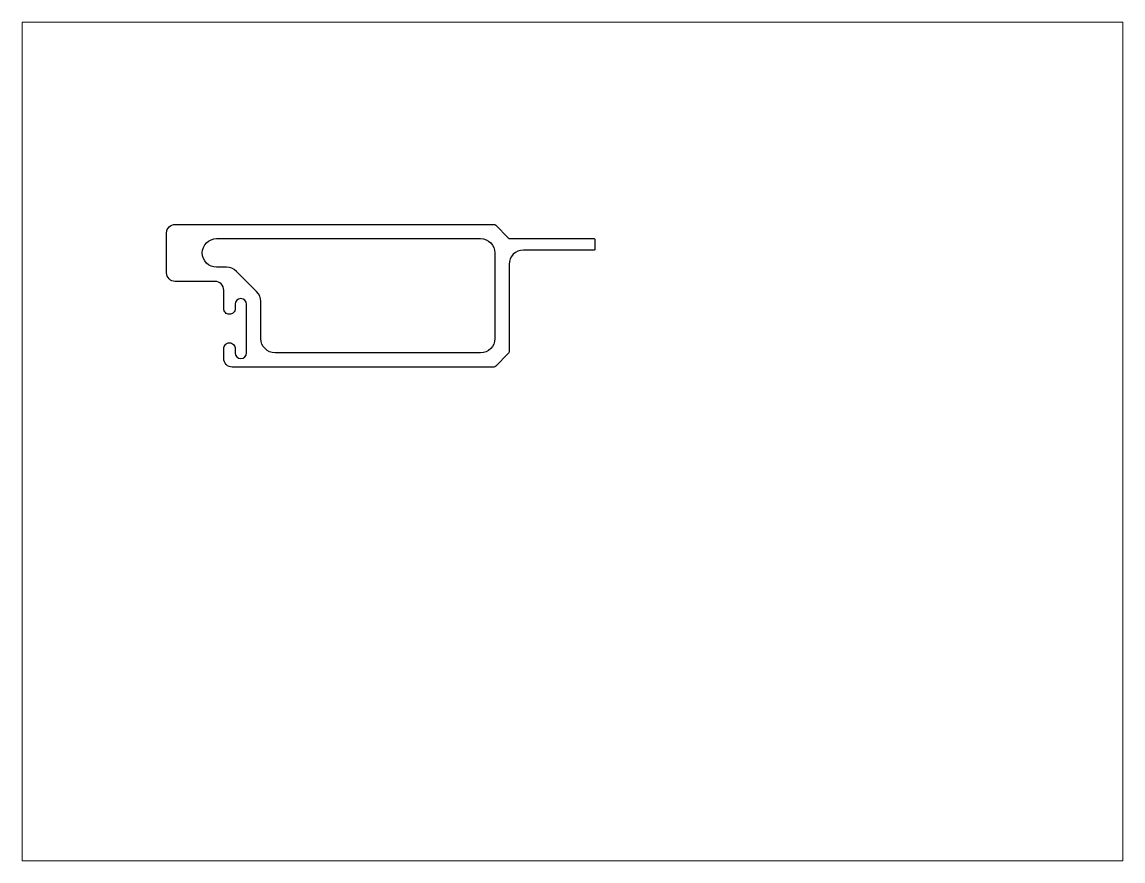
# Paper-space layout 'Layout1' of a CAD drawing. Extents: x 27 to 240, y 20 to 183.
# The model-space entities are those that its viewports show. They can reach past a viewport. Long polylines and large blocks are cut down to what shows.
import ezdxf

# ---------------------------------------------------------------- set-up
doc = ezdxf.new("R2010")
doc.units = 0
doc.header["$LTSCALE"] = 15
doc.layers.get('0').update_dxf_attribs({"linetype": 'CONTINUOUS'})

msp = doc.modelspace()

# ---------------------------------------------------------------- linework, layer by layer
at = {"ltscale": 0.05}
for points in [[(70.31, 164.86, -0.414214), (72.31, 162.86), (72.31, 161.36, 1), (76.31, 161.36), (76.31, 178.36, 1), (72.31, 178.36), (72.31, 176.86, -0.414214), (70.31, 174.86, -0.414214), (68.31, 176.86), (68.31, 183.36, 0.414214), (65.31, 186.36), (51.31, 186.36, -0.414214), (48.31, 189.36), (48.31, 203.36, -0.414214), (51.31, 206.36), (162.9, 206.36, -0.198912), (163.6, 206.07), (168.02, 201.66, 0.198912), (168.72, 201.36), (198.11, 201.36, -0.414214), (198.31, 201.16), (198.31, 197.56, -0.414214), (198.11, 197.36), (173.31, 197.36, 0.414214), (168.31, 192.36), (168.31, 161.78, -0.198912), (168.02, 161.07), (163.6, 156.66, -0.198912), (162.9, 156.36), (71.31, 156.36, -0.414214), (68.31, 159.36), (68.31, 162.86, -0.414214)], [(158.31, 161.36), (86.31, 161.36, -0.414214), (81.31, 166.36), (81.31, 179.29, 0.198912), (79.84, 182.83), (72.77, 189.9, 0.198912), (69.24, 191.36), (65.81, 191.36, -1), (65.81, 201.36), (158.31, 201.36, -0.414214), (163.31, 196.36), (163.31, 166.36, -0.414214)]]:
    msp.add_lwpolyline(points, format="xyb", close=True, dxfattribs=at)

psp = doc.layouts.get("Layout1")

# ---------------------------------------------------------------- viewports
at = {"layer": '0', "color": 0, "linetype": 'BYBLOCK', "ltscale": 0.05}
psp.add_viewport(center=(133.35, 101.6), size=(213.36, 162.56), view_center_point=(190.51, 130.3), view_height=293.8955, dxfattribs=at)

doc.saveas('drawing.dxf')
